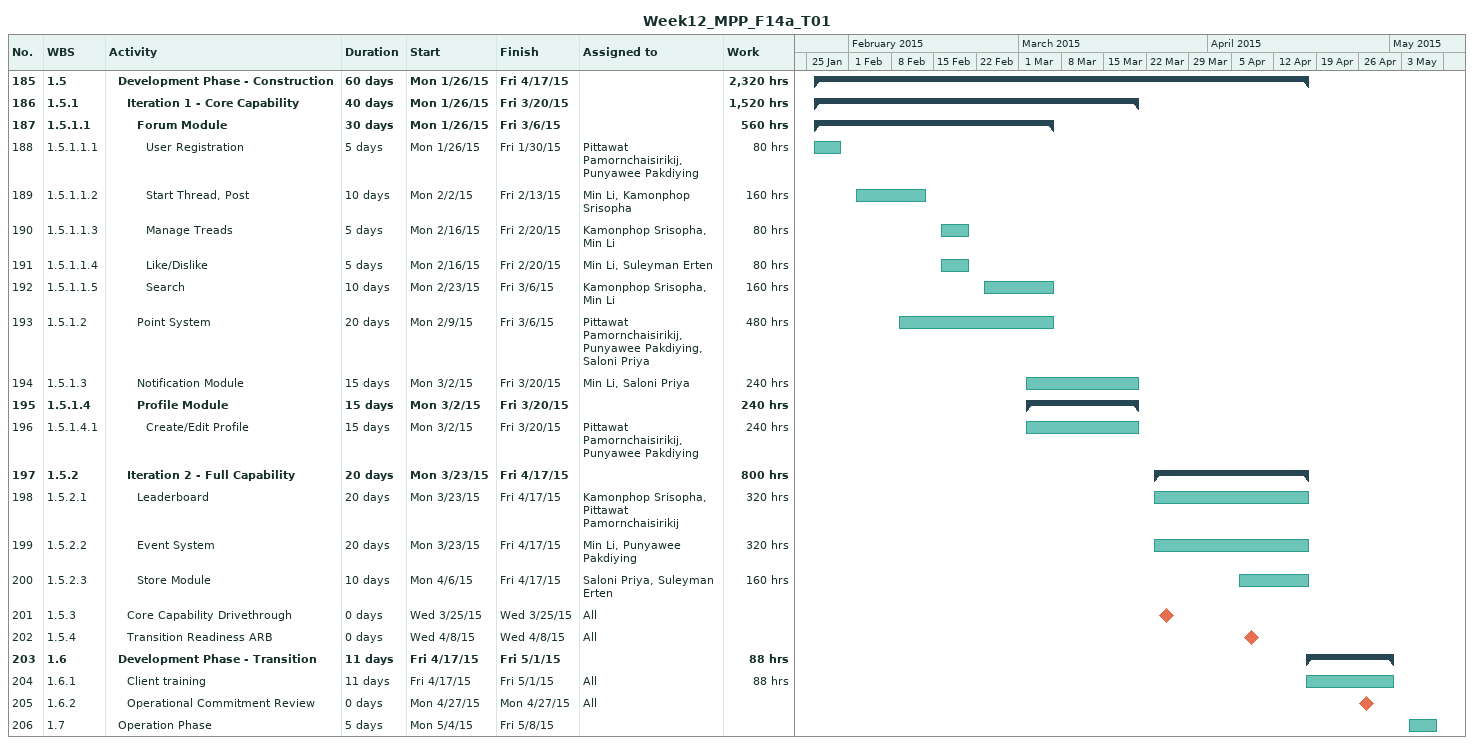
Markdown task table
Week12_MPP_F14a_T01

| ID | WBS | Task | Duration | Start | Finish | Resources | Work (h) |
|---|---|---|---|---|---|---|---|
| 185 | 1.5 | **Development Phase - Construction** | 60d | 2015-01-26 | 2015-04-17 |  | 2320 |
| 186 | 1.5.1 | **Iteration 1 - Core Capability** | 40d | 2015-01-26 | 2015-03-20 |  | 1520 |
| 187 | 1.5.1.1 | **Forum Module** | 30d | 2015-01-26 | 2015-03-06 |  | 560 |
| 188 | 1.5.1.1.1 | User Registration | 5d | 2015-01-26 | 2015-01-30 | Pittawat Pamornchaisirikij, Punyawee Pakdiying | 80 |
| 189 | 1.5.1.1.2 | Start Thread, Post | 10d | 2015-02-02 | 2015-02-13 | Min Li, Kamonphop Srisopha | 160 |
| 190 | 1.5.1.1.3 | Manage Treads | 5d | 2015-02-16 | 2015-02-20 | Kamonphop Srisopha, Min Li | 80 |
| 191 | 1.5.1.1.4 | Like/Dislike | 5d | 2015-02-16 | 2015-02-20 | Min Li, Suleyman Erten | 80 |
| 192 | 1.5.1.1.5 | Search | 10d | 2015-02-23 | 2015-03-06 | Kamonphop Srisopha, Min Li | 160 |
| 193 | 1.5.1.2 | Point System | 20d | 2015-02-09 | 2015-03-06 | Pittawat Pamornchaisirikij, Punyawee Pakdiying, Saloni Priya | 480 |
| 194 | 1.5.1.3 | Notification Module | 15d | 2015-03-02 | 2015-03-20 | Min Li, Saloni Priya | 240 |
| 195 | 1.5.1.4 | **Profile Module** | 15d | 2015-03-02 | 2015-03-20 |  | 240 |
| 196 | 1.5.1.4.1 | Create/Edit Profile | 15d | 2015-03-02 | 2015-03-20 | Pittawat Pamornchaisirikij, Punyawee Pakdiying | 240 |
| 197 | 1.5.2 | **Iteration 2 - Full Capability** | 20d | 2015-03-23 | 2015-04-17 |  | 800 |
| 198 | 1.5.2.1 | Leaderboard | 20d | 2015-03-23 | 2015-04-17 | Kamonphop Srisopha, Pittawat Pamornchaisirikij | 320 |
| 199 | 1.5.2.2 | Event System | 20d | 2015-03-23 | 2015-04-17 | Min Li, Punyawee Pakdiying | 320 |
| 200 | 1.5.2.3 | Store Module | 10d | 2015-04-06 | 2015-04-17 | Saloni Priya, Suleyman Erten | 160 |
| 201 | 1.5.3 | Core Capability Drivethrough | 0d | 2015-03-25 | 2015-03-25 | All |  |
| 202 | 1.5.4 | Transition Readiness ARB | 0d | 2015-04-08 | 2015-04-08 | All |  |
| 203 | 1.6 | **Development Phase - Transition** | 11d | 2015-04-17 | 2015-05-01 |  | 88 |
| 204 | 1.6.1 | Client training | 11d | 2015-04-17 | 2015-05-01 | All | 88 |
| 205 | 1.6.2 | Operational Commitment Review | 0d | 2015-04-27 | 2015-04-27 | All |  |
| 206 | 1.7 | Operation Phase | 5d | 2015-05-04 | 2015-05-08 |  |  |
